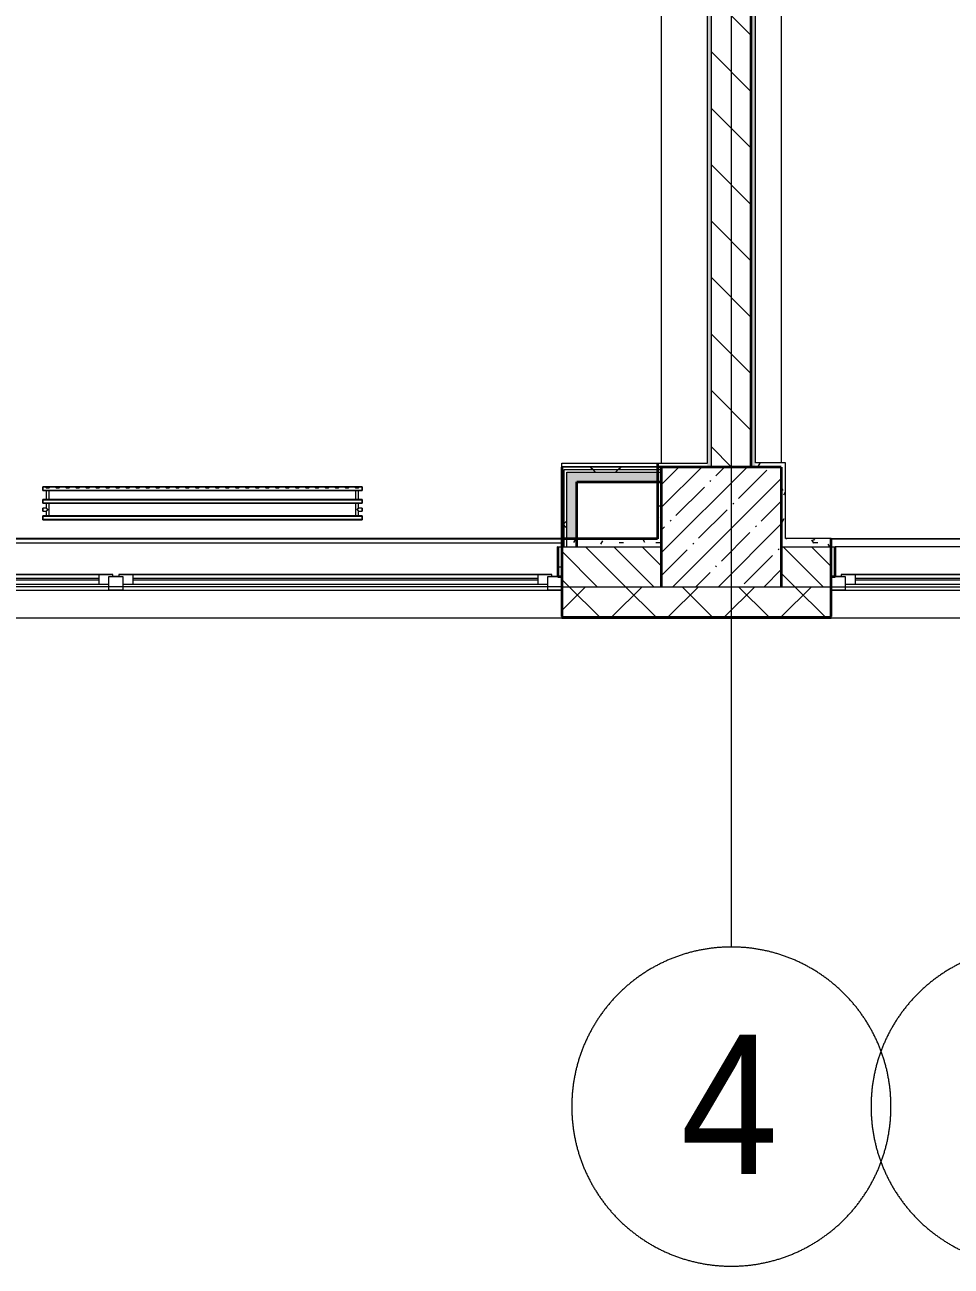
# Model space of a CAD drawing. Header units: millimetres. Extents: x 3914 to 443608, y -156176 to 78197.
# Drawn here: x 183933 to 188576, y -149484 to -143261 of the extents above; entities that cross this region are included whole.
import ezdxf

# ---------------------------------------------------------------- set-up
doc = ezdxf.new("R2010")
doc.units = ezdxf.units.MM
doc.linetypes.add('50_200_ШТРИХ_1Т_ш5_п1_п1_', pattern=[700, 500, -100, 0, -100])
for name, color, linetype, lineweight in [('A-FLOR', 7, 'Continuous', 9), ('A-GLAZ', 7, 'Continuous', 9), ('A-GLAZ-1', 7, 'Continuous', 5), ('A-WALL', 7, 'Continuous', 5), ('A-WALL-1', 7, 'Continuous', 35), ('I-WALL', 7, 'Continuous', 5), ('S-COLS-1', 7, 'Continuous', 5), ('Оси', 7, 'Continuous', 9), ('Оси-1', 7, '50_200_ШТРИХ_1Т_ш5_п1_п1_', 9)]:
    doc.layers.add(name, color=color, linetype=linetype, lineweight=lineweight)
doc.layers.add('A-WALL-FNSH-1', color=9, linetype='Continuous', lineweight=5, true_color=0x808080)
doc.layers.add('M-EQPM-1', color=7, linetype='Continuous', lineweight=9, true_color=0xb2b2b2)
doc.styles.add('Arial', font='arial.ttf', dxfattribs={"width": 0.9, "height": 700})
pattern_1 = [(135, (174964.42, -145977.62), (-70.7107, -70.7107), [])]
pattern_2 = [(0, (174964.42, -145977.62), (243.84, 60.96), [20.117, -162.763, 20.117, -162.763, -975.36]), (0, (174964.42, -145977.62), (243.84, 60.96), [-365.76, 20.117, -345.643, 20.117, -162.763, -426.72]), (0, (174964.42, -145977.62), (243.84, 60.96), [-914.4, 20.117, -101.803, 20.117, -284.683]), (120, (175055.86, -145947.14), (-174.7129, 180.69163), [20.117, -162.763, 20.117, -162.763, -975.36]), (120, (175055.86, -145947.14), (-174.7129, 180.69163), [-365.76, 20.117, -345.643, 20.117, -162.763, -426.72]), (120, (175055.86, -145947.14), (-174.7129, 180.69163), [-914.4, 20.117, -101.803, 20.117, -284.683]), (240, (175086.34, -145825.22), (-69.1271, -241.65163), [20.117, -162.763, 20.117, -162.763, -975.36]), (240, (175086.34, -145825.22), (-69.1271, -241.65163), [-365.76, 20.117, -345.643, 20.117, -162.763, -426.72]), (240, (175086.34, -145825.22), (-69.1271, -241.65163), [-914.4, 20.117, -101.803, 20.117, -284.683])]
pattern_3 = [(45, (174964.42, -145977.62), (-212.132, 212.132), []), (135, (174964.42, -145977.62), (-212.132, -212.132), [])]

# ---------------------------------------------------------------- blocks, each defined once
blk = doc.blocks.new('radiator_prado_classic_z_tip_30_po exemplyaru - Classic Z Тип 30-500-V444-Объем проектирования 2 этажа')
at = {"layer": 'M-EQPM-1'}
for p, q in [((0, -64), (0, -82)), ((0, -64), (1600, -64)), ((1600, -64), (0, -64)), ((0, -82), (0, -64)), ((0, -82), (1600, -82)), ((18.5, -82), (0, -82)), ((17.5, -106.5), (0, -106.5)), ((17.5, -106.5), (0, -106.5)), ((0, -121.5), (0, -106.5)), ((0, -106.5), (0, -107.5)), ((0, -107.5), (0, -108.7)), ((0, -107.5), (0, -108.7)), ((0, -110.3), (0, -107.5)), ((0, -107.5), (0, -107.5)), ((0, -108.7), (0, -115.9)), ((0, -108.7), (0, -110.3)), ((0, -110.3), (0, -114)), ((0, -114), (0, -110.3)), ((0, -114), (0, -117.8)), ((0, -120.5), (0, -114)), ((0, -115.9), (0, -117.8)), ((0, -117.8), (0, -120.5)), ((0, -117.8), (0, -119.3)), ((0, -119.3), (0, -120.5)), ((0, -120.5), (0, -121.5)), ((0, -120.5), (0, -120.5)), ((0, -121.5), (17.5, -121.5)), ((0, -121.5), (17.5, -121.5)), ((17.5, -82), (17.5, -106.5)), ((17.5, -82), (17.5, -106.5)), ((17.5, -82), (18.5, -82)), ((17.8, -82), (17.5, -82)), ((17.5, -82), (18.5, -82)), ((30.3, -82), (17.5, -82)), ((17.5, -121.5), (17.5, -146)), ((17.5, -121.5), (17.5, -146)), ((18.5, -82), (17.8, -82)), ((18.5, -82), (32.2, -82)), ((19.7, -82), (18.5, -82)), ((18.5, -82), (32.2, -82)), ((21.2, -82), (19.7, -82)), ((23.1, -82), (21.2, -82)), ((25, -82), (23.1, -82)), ((26.9, -82), (25, -82)), ((28.8, -82), (26.9, -82)), ((30.3, -82), (28.8, -82)), ((31.5, -82), (30.3, -82)), ((32.5, -82), (30.3, -82)), ((32.2, -82), (31.5, -82)), ((32.2, -82), (32.5, -82)), ((32.5, -82), (32.2, -82)), ((32.2, -82), (32.5, -82)), ((1567.8, -82), (32.2, -82)), ((32.5, -146), (32.5, -82)), ((32.5, -146), (32.5, -82)), ((1567.5, -82), (1567.5, -146)), ((1567.5, -82), (1567.5, -146)), ((1567.5, -82), (1567.8, -82)), ((1580.3, -82), (1567.5, -82)), ((1567.5, -82), (1567.8, -82)), ((1567.8, -82), (1567.5, -82)), ((1567.8, -82), (1569.7, -82)), ((1567.8, -82), (1581.5, -82)), ((1581.5, -82), (1567.8, -82)), ((1569.7, -82), (1581.5, -82)), ((1582.5, -82), (1580.3, -82)), ((1581.5, -82), (1582.5, -82)), ((1581.5, -82), (1582.5, -82)), ((1582.2, -82), (1581.5, -82)), ((1600, -82), (1581.5, -82)), ((1582.5, -82), (1582.2, -82)), ((1582.5, -106.5), (1582.5, -82)), ((1582.5, -106.5), (1582.5, -82)), ((1600, -106.5), (1582.5, -106.5)), ((1600, -106.5), (1582.5, -106.5)), ((1582.5, -146), (1582.5, -121.5)), ((1582.5, -121.5), (1600, -121.5)), ((1582.5, -146), (1582.5, -121.5)), ((1582.5, -121.5), (1600, -121.5)), ((1600, -82), (1600, -64)), ((1600, -64), (1600, -82)), ((1600, -107.5), (1600, -106.5)), ((1600, -106.5), (1600, -121.5)), ((1600, -107.5), (1600, -106.5)), ((1600, -106.5), (1600, -107.5)), ((1600, -120.5), (1600, -107.5)), ((1600, -112.1), (1600, -107.5)), ((1600, -107.5), (1600, -114)), ((1600, -114), (1600, -112.1)), ((1600, -115.9), (1600, -114)), ((1600, -114), (1600, -120.5)), ((1600, -120.5), (1600, -115.9)), ((1600, -121.5), (1600, -120.5)), ((1600, -121.5), (1600, -120.5)), ((1600, -120.5), (1600, -121.5)), ((0, -146), (0, -164)), ((1600, -146), (0, -146)), ((0, -146), (18.5, -146)), ((0, -164), (0, -146)), ((0, -164), (1600, -164)), ((17.8, -164), (0, -164)), ((18.5, -146), (17.5, -146)), ((17.5, -146), (17.8, -146)), ((18.5, -146), (17.5, -146)), ((17.5, -146), (17.8, -146)), ((17.5, -164), (17.5, -210)), ((17.5, -164), (17.5, -210)), ((17.5, -164), (17.8, -164)), ((17.8, -164), (17.5, -164)), ((17.5, -164), (17.8, -164)), ((19.7, -164), (17.5, -164)), ((17.8, -146), (18.5, -146)), ((17.8, -146), (31.5, -146)), ((17.8, -164), (32.2, -164)), ((18.5, -164), (17.8, -164)), ((17.8, -164), (32.2, -164)), ((32.2, -146), (18.5, -146)), ((18.5, -146), (32.2, -146)), ((19.7, -146), (18.5, -146)), ((19.7, -164), (18.5, -164)), ((21.2, -146), (19.7, -146)), ((21.2, -164), (19.7, -164)), ((32.5, -164), (19.7, -164)), ((23.1, -164), (21.2, -164)), ((26.9, -146), (21.2, -146)), ((25, -164), (23.1, -164)), ((26.9, -164), (25, -164)), ((32.2, -146), (26.9, -146)), ((30.3, -164), (26.9, -164)), ((32.2, -164), (30.3, -164)), ((31.5, -146), (32.5, -146)), ((32.5, -146), (32.2, -146)), ((32.2, -146), (32.5, -146)), ((32.5, -146), (32.2, -146)), ((32.2, -146), (1567.8, -146)), ((32.2, -164), (32.5, -164)), ((32.5, -164), (32.2, -164)), ((32.2, -164), (32.5, -164)), ((1567.8, -164), (32.2, -164)), ((32.5, -210), (32.5, -164)), ((32.5, -210), (32.5, -164)), ((1567.8, -146), (1567.5, -146)), ((1567.5, -146), (1568.5, -146)), ((1567.8, -146), (1567.5, -146)), ((1567.5, -146), (1567.8, -146)), ((1567.5, -164), (1567.5, -210)), ((1567.5, -164), (1567.5, -210)), ((1567.5, -164), (1567.8, -164)), ((1575, -164), (1567.5, -164)), ((1567.5, -164), (1567.8, -164)), ((1567.8, -164), (1567.5, -164)), ((1578.7, -146), (1567.8, -146)), ((1581.5, -146), (1567.8, -146)), ((1567.8, -146), (1581.5, -146)), ((1567.8, -164), (1582.2, -164)), ((1567.8, -164), (1582.2, -164)), ((1582.2, -164), (1567.8, -164)), ((1568.5, -146), (1582.5, -146)), ((1578.7, -164), (1575, -164)), ((1581.5, -146), (1578.7, -146)), ((1582.5, -164), (1578.7, -164)), ((1582.5, -146), (1581.5, -146)), ((1582.5, -146), (1581.5, -146)), ((1581.5, -146), (1582.5, -146)), ((1581.5, -146), (1600, -146)), ((1582.2, -164), (1582.5, -164)), ((1582.2, -164), (1582.5, -164)), ((1582.5, -164), (1582.2, -164)), ((1600, -164), (1582.2, -164)), ((1582.5, -210), (1582.5, -164)), ((1582.5, -210), (1582.5, -164)), ((1600, -164), (1600, -146)), ((1600, -146), (1600, -164)), ((1600, -210), (0, -210)), ((0, -210), (0, -228)), ((0, -228), (0, -210)), ((0, -210), (17.8, -210)), ((0, -228), (1600, -228)), ((12.5, -228), (0, -228)), ((17.5, -223), (12.5, -228)), ((17.5, -223), (12.5, -228)), ((37.5, -228), (12.5, -228)), ((37.5, -228), (12.5, -228)), ((12.5, -228), (37.5, -228)), ((17.8, -210), (17.5, -210)), ((17.5, -210), (17.8, -210)), ((18.5, -210), (17.5, -210)), ((17.5, -210), (17.8, -210)), ((17.5, -223), (32.5, -223)), ((32.5, -223), (17.5, -223)), ((30.3, -210), (17.8, -210)), ((17.8, -210), (32.2, -210)), ((17.8, -210), (19.7, -210)), ((32.5, -210), (18.5, -210)), ((19.7, -210), (32.2, -210)), ((32.2, -210), (30.3, -210)), ((32.5, -210), (32.2, -210)), ((32.2, -210), (32.5, -210)), ((32.2, -210), (32.5, -210)), ((32.2, -210), (1567.8, -210)), ((37.5, -228), (32.5, -223)), ((32.5, -223), (37.5, -228)), ((62.5, -228), (37.5, -228)), ((67.5, -223), (62.5, -228)), ((67.5, -223), (62.5, -228)), ((87.5, -228), (62.5, -228)), ((87.5, -228), (62.5, -228)), ((62.5, -228), (87.5, -228)), ((67.5, -223), (82.5, -223)), ((82.5, -223), (67.5, -223)), ((87.5, -228), (82.5, -223)), ((82.5, -223), (87.5, -228)), ((112.5, -228), (87.5, -228)), ((117.5, -223), (112.5, -228)), ((117.5, -223), (112.5, -228)), ((137.5, -228), (112.5, -228)), ((137.5, -228), (112.5, -228)), ((112.5, -228), (137.5, -228)), ((117.5, -223), (132.5, -223)), ((132.5, -223), (117.5, -223)), ((137.5, -228), (132.5, -223)), ((132.5, -223), (137.5, -228)), ((162.5, -228), (137.5, -228)), ((167.5, -223), (162.5, -228)), ((167.5, -223), (162.5, -228)), ((187.5, -228), (162.5, -228)), ((187.5, -228), (162.5, -228)), ((162.5, -228), (187.5, -228)), ((167.5, -223), (182.5, -223)), ((182.5, -223), (167.5, -223)), ((187.5, -228), (182.5, -223)), ((182.5, -223), (187.5, -228)), ((212.5, -228), (187.5, -228)), ((217.5, -223), (212.5, -228)), ((217.5, -223), (212.5, -228)), ((237.5, -228), (212.5, -228)), ((237.5, -228), (212.5, -228)), ((212.5, -228), (237.5, -228)), ((217.5, -223), (232.5, -223)), ((232.5, -223), (217.5, -223)), ((237.5, -228), (232.5, -223)), ((232.5, -223), (237.5, -228)), ((262.5, -228), (237.5, -228)), ((267.5, -223), (262.5, -228)), ((267.5, -223), (262.5, -228)), ((287.5, -228), (262.5, -228)), ((287.5, -228), (262.5, -228)), ((262.5, -228), (287.5, -228)), ((267.5, -223), (282.5, -223)), ((282.5, -223), (267.5, -223)), ((287.5, -228), (282.5, -223)), ((282.5, -223), (287.5, -228)), ((312.5, -228), (287.5, -228)), ((317.5, -223), (312.5, -228)), ((317.5, -223), (312.5, -228)), ((337.5, -228), (312.5, -228)), ((337.5, -228), (312.5, -228)), ((312.5, -228), (337.5, -228)), ((317.5, -223), (332.5, -223)), ((332.5, -223), (317.5, -223)), ((337.5, -228), (332.5, -223)), ((332.5, -223), (337.5, -228)), ((362.5, -228), (337.5, -228)), ((367.5, -223), (362.5, -228)), ((367.5, -223), (362.5, -228)), ((387.5, -228), (362.5, -228)), ((387.5, -228), (362.5, -228)), ((362.5, -228), (387.5, -228)), ((367.5, -223), (382.5, -223)), ((382.5, -223), (367.5, -223)), ((387.5, -228), (382.5, -223)), ((382.5, -223), (387.5, -228)), ((412.5, -228), (387.5, -228)), ((417.5, -223), (412.5, -228)), ((417.5, -223), (412.5, -228)), ((437.5, -228), (412.5, -228)), ((437.5, -228), (412.5, -228)), ((412.5, -228), (437.5, -228)), ((417.5, -223), (432.5, -223)), ((432.5, -223), (417.5, -223)), ((437.5, -228), (432.5, -223)), ((432.5, -223), (437.5, -228)), ((462.5, -228), (437.5, -228)), ((467.5, -223), (462.5, -228)), ((467.5, -223), (462.5, -228)), ((487.5, -228), (462.5, -228)), ((487.5, -228), (462.5, -228)), ((462.5, -228), (487.5, -228)), ((467.5, -223), (482.5, -223)), ((482.5, -223), (467.5, -223)), ((487.5, -228), (482.5, -223)), ((482.5, -223), (487.5, -228)), ((512.5, -228), (487.5, -228)), ((517.5, -223), (512.5, -228)), ((517.5, -223), (512.5, -228)), ((537.5, -228), (512.5, -228)), ((537.5, -228), (512.5, -228)), ((512.5, -228), (537.5, -228)), ((517.5, -223), (532.5, -223)), ((532.5, -223), (517.5, -223)), ((537.5, -228), (532.5, -223)), ((532.5, -223), (537.5, -228)), ((562.5, -228), (537.5, -228)), ((567.5, -223), (562.5, -228)), ((567.5, -223), (562.5, -228)), ((587.5, -228), (562.5, -228)), ((587.5, -228), (562.5, -228)), ((562.5, -228), (587.5, -228)), ((567.5, -223), (582.5, -223)), ((582.5, -223), (567.5, -223)), ((587.5, -228), (582.5, -223)), ((582.5, -223), (587.5, -228)), ((612.5, -228), (587.5, -228)), ((617.5, -223), (612.5, -228)), ((617.5, -223), (612.5, -228)), ((637.5, -228), (612.5, -228)), ((637.5, -228), (612.5, -228)), ((612.5, -228), (637.5, -228)), ((617.5, -223), (632.5, -223)), ((632.5, -223), (617.5, -223)), ((637.5, -228), (632.5, -223)), ((632.5, -223), (637.5, -228)), ((662.5, -228), (637.5, -228)), ((667.5, -223), (662.5, -228)), ((667.5, -223), (662.5, -228)), ((687.5, -228), (662.5, -228)), ((687.5, -228), (662.5, -228)), ((662.5, -228), (687.5, -228)), ((667.5, -223), (682.5, -223)), ((682.5, -223), (667.5, -223)), ((687.5, -228), (682.5, -223)), ((682.5, -223), (687.5, -228)), ((712.5, -228), (687.5, -228)), ((717.5, -223), (712.5, -228)), ((717.5, -223), (712.5, -228)), ((737.5, -228), (712.5, -228)), ((737.5, -228), (712.5, -228)), ((712.5, -228), (737.5, -228)), ((717.5, -223), (732.5, -223)), ((732.5, -223), (717.5, -223)), ((737.5, -228), (732.5, -223)), ((732.5, -223), (737.5, -228)), ((762.5, -228), (737.5, -228)), ((767.5, -223), (762.5, -228)), ((767.5, -223), (762.5, -228)), ((787.5, -228), (762.5, -228)), ((787.5, -228), (762.5, -228)), ((762.5, -228), (787.5, -228)), ((767.5, -223), (782.5, -223)), ((782.5, -223), (767.5, -223)), ((787.5, -228), (782.5, -223)), ((782.5, -223), (787.5, -228)), ((812.5, -228), (787.5, -228)), ((817.5, -223), (812.5, -228)), ((817.5, -223), (812.5, -228)), ((837.5, -228), (812.5, -228)), ((837.5, -228), (812.5, -228)), ((812.5, -228), (837.5, -228)), ((817.5, -223), (832.5, -223)), ((832.5, -223), (817.5, -223)), ((837.5, -228), (832.5, -223)), ((832.5, -223), (837.5, -228)), ((862.5, -228), (837.5, -228)), ((867.5, -223), (862.5, -228)), ((867.5, -223), (862.5, -228)), ((887.5, -228), (862.5, -228)), ((887.5, -228), (862.5, -228)), ((862.5, -228), (887.5, -228)), ((867.5, -223), (882.5, -223)), ((882.5, -223), (867.5, -223)), ((887.5, -228), (882.5, -223)), ((882.5, -223), (887.5, -228)), ((912.5, -228), (887.5, -228)), ((917.5, -223), (912.5, -228)), ((917.5, -223), (912.5, -228)), ((937.5, -228), (912.5, -228)), ((937.5, -228), (912.5, -228)), ((912.5, -228), (937.5, -228)), ((917.5, -223), (932.5, -223)), ((932.5, -223), (917.5, -223)), ((937.5, -228), (932.5, -223)), ((932.5, -223), (937.5, -228)), ((962.5, -228), (937.5, -228)), ((967.5, -223), (962.5, -228)), ((967.5, -223), (962.5, -228)), ((987.5, -228), (962.5, -228)), ((987.5, -228), (962.5, -228)), ((962.5, -228), (987.5, -228)), ((967.5, -223), (982.5, -223)), ((982.5, -223), (967.5, -223)), ((987.5, -228), (982.5, -223)), ((982.5, -223), (987.5, -228)), ((1012.5, -228), (987.5, -228)), ((1017.5, -223), (1012.5, -228)), ((1017.5, -223), (1012.5, -228)), ((1037.5, -228), (1012.5, -228)), ((1037.5, -228), (1012.5, -228)), ((1012.5, -228), (1037.5, -228)), ((1017.5, -223), (1032.5, -223)), ((1032.5, -223), (1017.5, -223)), ((1037.5, -228), (1032.5, -223)), ((1032.5, -223), (1037.5, -228)), ((1062.5, -228), (1037.5, -228)), ((1067.5, -223), (1062.5, -228)), ((1067.5, -223), (1062.5, -228)), ((1087.5, -228), (1062.5, -228)), ((1087.5, -228), (1062.5, -228)), ((1062.5, -228), (1087.5, -228)), ((1067.5, -223), (1082.5, -223)), ((1082.5, -223), (1067.5, -223)), ((1087.5, -228), (1082.5, -223)), ((1082.5, -223), (1087.5, -228)), ((1112.5, -228), (1087.5, -228)), ((1117.5, -223), (1112.5, -228)), ((1117.5, -223), (1112.5, -228)), ((1137.5, -228), (1112.5, -228)), ((1137.5, -228), (1112.5, -228)), ((1112.5, -228), (1137.5, -228)), ((1117.5, -223), (1132.5, -223)), ((1132.5, -223), (1117.5, -223)), ((1137.5, -228), (1132.5, -223)), ((1132.5, -223), (1137.5, -228)), ((1162.5, -228), (1137.5, -228)), ((1167.5, -223), (1162.5, -228)), ((1167.5, -223), (1162.5, -228)), ((1187.5, -228), (1162.5, -228)), ((1187.5, -228), (1162.5, -228)), ((1162.5, -228), (1187.5, -228)), ((1167.5, -223), (1182.5, -223)), ((1182.5, -223), (1167.5, -223)), ((1187.5, -228), (1182.5, -223)), ((1182.5, -223), (1187.5, -228)), ((1212.5, -228), (1187.5, -228)), ((1217.5, -223), (1212.5, -228)), ((1217.5, -223), (1212.5, -228)), ((1237.5, -228), (1212.5, -228)), ((1237.5, -228), (1212.5, -228)), ((1212.5, -228), (1237.5, -228)), ((1217.5, -223), (1232.5, -223)), ((1232.5, -223), (1217.5, -223)), ((1237.5, -228), (1232.5, -223)), ((1232.5, -223), (1237.5, -228)), ((1262.5, -228), (1237.5, -228)), ((1267.5, -223), (1262.5, -228)), ((1267.5, -223), (1262.5, -228)), ((1287.5, -228), (1262.5, -228)), ((1287.5, -228), (1262.5, -228)), ((1262.5, -228), (1287.5, -228)), ((1267.5, -223), (1282.5, -223)), ((1282.5, -223), (1267.5, -223)), ((1287.5, -228), (1282.5, -223)), ((1282.5, -223), (1287.5, -228)), ((1312.5, -228), (1287.5, -228)), ((1317.5, -223), (1312.5, -228)), ((1317.5, -223), (1312.5, -228)), ((1337.5, -228), (1312.5, -228)), ((1337.5, -228), (1312.5, -228)), ((1312.5, -228), (1337.5, -228)), ((1317.5, -223), (1332.5, -223)), ((1332.5, -223), (1317.5, -223)), ((1337.5, -228), (1332.5, -223)), ((1332.5, -223), (1337.5, -228)), ((1362.5, -228), (1337.5, -228)), ((1367.5, -223), (1362.5, -228)), ((1367.5, -223), (1362.5, -228)), ((1387.5, -228), (1362.5, -228)), ((1387.5, -228), (1362.5, -228)), ((1362.5, -228), (1387.5, -228)), ((1367.5, -223), (1382.5, -223)), ((1382.5, -223), (1367.5, -223)), ((1387.5, -228), (1382.5, -223)), ((1382.5, -223), (1387.5, -228)), ((1412.5, -228), (1387.5, -228)), ((1417.5, -223), (1412.5, -228)), ((1417.5, -223), (1412.5, -228)), ((1437.5, -228), (1412.5, -228)), ((1437.5, -228), (1412.5, -228)), ((1412.5, -228), (1437.5, -228)), ((1417.5, -223), (1432.5, -223)), ((1432.5, -223), (1417.5, -223)), ((1437.5, -228), (1432.5, -223)), ((1432.5, -223), (1437.5, -228)), ((1462.5, -228), (1437.5, -228)), ((1467.5, -223), (1462.5, -228)), ((1467.5, -223), (1462.5, -228)), ((1487.5, -228), (1462.5, -228)), ((1487.5, -228), (1462.5, -228)), ((1462.5, -228), (1487.5, -228)), ((1467.5, -223), (1482.5, -223)), ((1482.5, -223), (1467.5, -223)), ((1487.5, -228), (1482.5, -223)), ((1482.5, -223), (1487.5, -228)), ((1512.5, -228), (1487.5, -228)), ((1517.5, -223), (1512.5, -228)), ((1517.5, -223), (1512.5, -228)), ((1537.5, -228), (1512.5, -228)), ((1537.5, -228), (1512.5, -228)), ((1512.5, -228), (1537.5, -228)), ((1517.5, -223), (1532.5, -223)), ((1532.5, -223), (1517.5, -223)), ((1537.5, -228), (1532.5, -223)), ((1532.5, -223), (1537.5, -228)), ((1562.5, -228), (1537.5, -228)), ((1567.5, -223), (1562.5, -228)), ((1567.5, -223), (1562.5, -228)), ((1587.5, -228), (1562.5, -228)), ((1587.5, -228), (1562.5, -228)), ((1562.5, -228), (1587.5, -228)), ((1581.5, -210), (1567.5, -210)), ((1567.5, -210), (1567.8, -210)), ((1567.8, -210), (1567.5, -210)), ((1567.5, -210), (1567.8, -210)), ((1567.5, -223), (1582.5, -223)), ((1582.5, -223), (1567.5, -223)), ((1567.8, -210), (1571.2, -210)), ((1576.9, -210), (1567.8, -210)), ((1567.8, -210), (1582.2, -210)), ((1571.2, -210), (1582.2, -210)), ((1580.3, -210), (1576.9, -210)), ((1582.2, -210), (1580.3, -210)), ((1582.5, -210), (1581.5, -210)), ((1582.2, -210), (1582.5, -210)), ((1582.5, -210), (1582.2, -210)), ((1582.2, -210), (1582.5, -210)), ((1582.2, -210), (1600, -210)), ((1587.5, -228), (1582.5, -223)), ((1582.5, -223), (1587.5, -228)), ((1600, -228), (1587.5, -228)), ((1600, -228), (1600, -210)), ((1600, -210), (1600, -228))]:
    blk.add_line(p, q, dxfattribs=at)
for points, knots in [([(18.5, -107.5), (18.4, -107.4), (18.3, -107.3), (18.1, -107.1), (17.9, -106.9), (17.8, -106.8), (17.7, -106.7), (17.5, -106.5), (17.5, -106.5), (17.5, -106.5)], [0.7142857, 0.7142857, 0.7142857, 0.7142857, 0.75, 0.7857143, 0.8214286, 0.8571429, 0.8928571, 0.9285714, 1, 1, 1, 1]), ([(17.5, -106.5), (17.5, -106.5), (17.5, -106.5), (17.7, -106.7), (17.8, -106.8), (17.9, -106.9), (18.1, -107.1), (18.3, -107.3), (18.4, -107.4), (18.5, -107.5)], [0, 0, 0, 0, 0.0714286, 0.1071429, 0.1428571, 0.1785714, 0.2142857, 0.25, 0.2857143, 0.2857143, 0.2857143, 0.2857143]), ([(17.5, -106.5), (17.5, -106.5), (17.5, -106.5), (17.7, -106.7), (17.8, -106.8), (17.9, -106.9), (18.1, -107.1), (18.3, -107.3), (18.4, -107.4), (18.5, -107.5)], [0, 0, 0, 0, 0.0714286, 0.1071429, 0.1428571, 0.1785714, 0.2142857, 0.25, 0.2857143, 0.2857143, 0.2857143, 0.2857143]), ([(25, -114), (24.5, -113.5), (23.6, -112.6), (22.4, -111.4), (21.6, -110.6), (21.1, -110.1), (20.8, -109.8), (20.5, -109.5), (20.2, -109.2), (19.8, -108.9), (19.6, -108.6), (19.3, -108.3), (19, -108), (18.7, -107.7), (18.5, -107.5), (18.3, -107.3), (18.1, -107.1), (17.9, -106.9), (17.8, -106.8), (17.7, -106.7), (17.5, -106.5), (17.5, -106.5), (17.5, -106.5)], [0, 0, 0, 0, 0.142857, 0.285714, 0.357143, 0.392857, 0.428571, 0.464286, 0.5, 0.535714, 0.571429, 0.607143, 0.642857, 0.678571, 0.714286, 0.75, 0.785714, 0.821429, 0.857143, 0.892857, 0.928571, 1, 1, 1, 1]), ([(17.5, -121.5), (17.5, -121.5), (17.5, -121.5), (17.7, -121.3), (17.8, -121.2), (17.9, -121.1), (18.1, -120.9), (18.3, -120.7), (18.5, -120.5), (18.7, -120.3), (19, -120), (19.3, -119.7), (19.6, -119.4), (19.8, -119.1), (20.3, -118.7), (20.7, -118.3), (21.1, -117.9), (21.6, -117.4), (22.4, -116.6), (23.6, -115.4), (24.5, -114.5), (25, -114)], [0, 0, 0, 0, 0.071429, 0.107143, 0.142857, 0.178571, 0.214286, 0.25, 0.285714, 0.321429, 0.357143, 0.392857, 0.428571, 0.464286, 0.5, 0.571429, 0.607143, 0.642857, 0.714286, 0.857143, 1, 1, 1, 1]), ([(17.5, -121.5), (17.5, -121.5), (17.5, -121.5), (17.7, -121.3), (17.8, -121.2), (17.9, -121.1), (18.1, -120.9), (18.3, -120.7), (18.4, -120.6), (18.5, -120.5)], [0, 0, 0, 0, 0.0714286, 0.1071429, 0.1428571, 0.1785714, 0.2142857, 0.25, 0.2857143, 0.2857143, 0.2857143, 0.2857143]), ([(18.5, -120.5), (18.4, -120.6), (18.3, -120.7), (18.1, -120.9), (17.9, -121.1), (17.8, -121.2), (17.7, -121.3), (17.5, -121.5), (17.5, -121.5), (17.5, -121.5)], [0.7142857, 0.7142857, 0.7142857, 0.7142857, 0.75, 0.7857143, 0.8214286, 0.8571429, 0.8928571, 0.9285714, 1, 1, 1, 1]), ([(18.5, -120.5), (18.4, -120.6), (18.3, -120.7), (18.1, -120.9), (17.9, -121.1), (17.8, -121.2), (17.7, -121.3), (17.5, -121.5), (17.5, -121.5), (17.5, -121.5)], [0.7142857, 0.7142857, 0.7142857, 0.7142857, 0.75, 0.7857143, 0.8214286, 0.8571429, 0.8928571, 0.9285714, 1, 1, 1, 1]), ([(22.1, -111.1), (21.9, -110.9), (21.6, -110.6), (21.1, -110.1), (20.8, -109.8), (20.5, -109.5), (20.2, -109.2), (19.9, -108.8), (19.7, -108.7), (19.6, -108.6)], [0.2857143, 0.2857143, 0.2857143, 0.2857143, 0.3571429, 0.3928571, 0.4285714, 0.4642857, 0.5, 0.5357143, 0.5714286, 0.5714286, 0.5714286, 0.5714286]), ([(19.6, -108.6), (19.7, -108.7), (19.9, -108.8), (20.3, -109.3), (20.6, -109.6), (20.8, -109.8)], [0.4285714, 0.4285714, 0.4285714, 0.4285714, 0.4642857, 0.5, 0.5714286, 0.5714286, 0.5714286, 0.5714286]), ([(19.6, -108.6), (19.7, -108.7), (19.8, -108.9), (20.3, -109.3), (20.7, -109.7), (21.1, -110.1), (21.6, -110.6), (21.9, -110.9), (22.1, -111.1)], [0.4285714, 0.4285714, 0.4285714, 0.4285714, 0.4642857, 0.5, 0.5714286, 0.6071429, 0.6428571, 0.7142857, 0.7142857, 0.7142857, 0.7142857]), ([(19.6, -119.4), (19.7, -119.3), (19.9, -119.2), (20.3, -118.7), (20.7, -118.3), (21.1, -117.9), (21.6, -117.4), (21.9, -117.1), (22.1, -116.9)], [0.4285714, 0.4285714, 0.4285714, 0.4285714, 0.4642857, 0.5, 0.5714286, 0.6071429, 0.6428571, 0.7142857, 0.7142857, 0.7142857, 0.7142857]), ([(22.1, -116.9), (21.9, -117.1), (21.6, -117.4), (21.1, -117.9), (20.8, -118.2), (20.5, -118.5), (20.2, -118.8), (19.9, -119.2), (19.7, -119.3), (19.6, -119.4)], [0.2857143, 0.2857143, 0.2857143, 0.2857143, 0.3571429, 0.3928571, 0.4285714, 0.4642857, 0.5, 0.5357143, 0.5714286, 0.5714286, 0.5714286, 0.5714286]), ([(22.1, -116.9), (21.9, -117.1), (21.6, -117.4), (21.1, -117.9), (20.8, -118.2), (20.5, -118.5), (20.2, -118.8), (19.8, -119.1), (19.7, -119.3), (19.6, -119.4)], [0.2857143, 0.2857143, 0.2857143, 0.2857143, 0.3571429, 0.3928571, 0.4285714, 0.4642857, 0.5, 0.5357143, 0.5714286, 0.5714286, 0.5714286, 0.5714286]), ([(20.8, -109.8), (20.9, -109.9), (21.1, -110.1), (21.6, -110.6), (21.9, -110.9), (22.1, -111.1)], [0.5714286, 0.5714286, 0.5714286, 0.5714286, 0.6071429, 0.6428571, 0.7142857, 0.7142857, 0.7142857, 0.7142857]), ([(1575, -114), (1575.5, -113.5), (1576.4, -112.6), (1577.6, -111.4), (1578.4, -110.6), (1578.9, -110.1), (1579.2, -109.8), (1579.5, -109.5), (1579.8, -109.2), (1580.1, -108.8), (1580.4, -108.6), (1580.7, -108.3), (1581, -108), (1581.3, -107.7), (1581.5, -107.5), (1581.7, -107.3), (1581.9, -107.1), (1582.1, -106.9), (1582.2, -106.8), (1582.3, -106.7), (1582.5, -106.5), (1582.5, -106.5), (1582.5, -106.5)], [0, 0, 0, 0, 0.142857, 0.285714, 0.357143, 0.392857, 0.428571, 0.464286, 0.5, 0.535714, 0.571429, 0.607143, 0.642857, 0.678571, 0.714286, 0.75, 0.785714, 0.821429, 0.857143, 0.892857, 0.928571, 1, 1, 1, 1]), ([(1582.5, -121.5), (1582.5, -121.5), (1582.5, -121.5), (1582.3, -121.3), (1582.2, -121.2), (1582.1, -121.1), (1581.9, -120.9), (1581.7, -120.7), (1581.5, -120.5), (1581.3, -120.3), (1581, -120), (1580.7, -119.7), (1580.4, -119.4), (1580.1, -119.2), (1579.7, -118.7), (1579.3, -118.3), (1578.9, -117.9), (1578.4, -117.4), (1577.6, -116.6), (1576.4, -115.4), (1575.5, -114.5), (1575, -114)], [0, 0, 0, 0, 0.071429, 0.107143, 0.142857, 0.178571, 0.214286, 0.25, 0.285714, 0.321429, 0.357143, 0.392857, 0.428571, 0.464286, 0.5, 0.571429, 0.607143, 0.642857, 0.714286, 0.857143, 1, 1, 1, 1]), ([(1580.4, -108.6), (1580.3, -108.7), (1580.1, -108.8), (1579.7, -109.3), (1579.3, -109.7), (1578.9, -110.1), (1578.4, -110.6), (1578.1, -110.9), (1577.9, -111.1)], [0.4285714, 0.4285714, 0.4285714, 0.4285714, 0.4642857, 0.5, 0.5714286, 0.6071429, 0.6428571, 0.7142857, 0.7142857, 0.7142857, 0.7142857]), ([(1580.4, -108.6), (1580.3, -108.7), (1580.1, -108.8), (1579.7, -109.3), (1579.3, -109.7), (1578.9, -110.1), (1578.4, -110.6), (1578.1, -110.9), (1577.9, -111.1)], [0.4285714, 0.4285714, 0.4285714, 0.4285714, 0.4642857, 0.5, 0.5714286, 0.6071429, 0.6428571, 0.7142857, 0.7142857, 0.7142857, 0.7142857]), ([(1577.9, -111.1), (1578.1, -110.9), (1578.4, -110.6), (1578.9, -110.1), (1579.2, -109.8), (1579.5, -109.5), (1579.8, -109.2), (1580.1, -108.8), (1580.3, -108.7), (1580.4, -108.6)], [0.2857143, 0.2857143, 0.2857143, 0.2857143, 0.3571429, 0.3928571, 0.4285714, 0.4642857, 0.5, 0.5357143, 0.5714286, 0.5714286, 0.5714286, 0.5714286]), ([(1577.9, -116.9), (1578.1, -117.1), (1578.4, -117.4), (1578.9, -117.9), (1579.2, -118.2), (1579.5, -118.5), (1579.8, -118.8), (1580.1, -119.2), (1580.3, -119.3), (1580.4, -119.4)], [0.2857143, 0.2857143, 0.2857143, 0.2857143, 0.3571429, 0.3928571, 0.4285714, 0.4642857, 0.5, 0.5357143, 0.5714286, 0.5714286, 0.5714286, 0.5714286]), ([(1577.9, -116.9), (1578.1, -117.1), (1578.4, -117.4), (1578.9, -117.9), (1579.2, -118.2), (1579.5, -118.5), (1579.8, -118.8), (1580.1, -119.2), (1580.3, -119.3), (1580.4, -119.4)], [0.2857143, 0.2857143, 0.2857143, 0.2857143, 0.3571429, 0.3928571, 0.4285714, 0.4642857, 0.5, 0.5357143, 0.5714286, 0.5714286, 0.5714286, 0.5714286]), ([(1580.4, -119.4), (1580.3, -119.3), (1580.1, -119.2), (1579.7, -118.7), (1579.3, -118.3), (1578.9, -117.9), (1578.4, -117.4), (1578.1, -117.1), (1577.9, -116.9)], [0.4285714, 0.4285714, 0.4285714, 0.4285714, 0.4642857, 0.5, 0.5714286, 0.6071429, 0.6428571, 0.7142857, 0.7142857, 0.7142857, 0.7142857]), ([(1582.5, -106.5), (1582.5, -106.5), (1582.5, -106.5), (1582.3, -106.7), (1582.2, -106.8), (1582.1, -106.9), (1581.9, -107.1), (1581.7, -107.3), (1581.6, -107.4), (1581.5, -107.5)], [0, 0, 0, 0, 0.0714286, 0.1071429, 0.1428571, 0.1785714, 0.2142857, 0.25, 0.2857143, 0.2857143, 0.2857143, 0.2857143]), ([(1582.5, -106.5), (1582.5, -106.5), (1582.5, -106.5), (1582.3, -106.7), (1582.2, -106.8), (1582.1, -106.9), (1581.9, -107.1), (1581.7, -107.3), (1581.6, -107.4), (1581.5, -107.5)], [0, 0, 0, 0, 0.0714286, 0.1071429, 0.1428571, 0.1785714, 0.2142857, 0.25, 0.2857143, 0.2857143, 0.2857143, 0.2857143]), ([(1581.5, -107.5), (1581.6, -107.4), (1581.7, -107.3), (1581.9, -107.1), (1582.1, -106.9), (1582.2, -106.8), (1582.3, -106.7), (1582.5, -106.5), (1582.5, -106.5), (1582.5, -106.5)], [0.7142857, 0.7142857, 0.7142857, 0.7142857, 0.75, 0.7857143, 0.8214286, 0.8571429, 0.8928571, 0.9285714, 1, 1, 1, 1]), ([(1581.5, -120.5), (1581.6, -120.6), (1581.7, -120.7), (1581.9, -120.9), (1582.1, -121.1), (1582.2, -121.2), (1582.3, -121.3), (1582.5, -121.5), (1582.5, -121.5), (1582.5, -121.5)], [0.7142857, 0.7142857, 0.7142857, 0.7142857, 0.75, 0.7857143, 0.8214286, 0.8571429, 0.8928571, 0.9285714, 1, 1, 1, 1]), ([(1581.5, -120.5), (1581.6, -120.6), (1581.7, -120.7), (1581.9, -120.9), (1582.1, -121.1), (1582.2, -121.2), (1582.3, -121.3), (1582.5, -121.5), (1582.5, -121.5), (1582.5, -121.5)], [0.7142857, 0.7142857, 0.7142857, 0.7142857, 0.75, 0.7857143, 0.8214286, 0.8571429, 0.8928571, 0.9285714, 1, 1, 1, 1]), ([(1582.5, -121.5), (1582.5, -121.5), (1582.5, -121.5), (1582.3, -121.3), (1582.2, -121.2), (1582.1, -121.1), (1581.9, -120.9), (1581.7, -120.7), (1581.6, -120.6), (1581.5, -120.5)], [0, 0, 0, 0, 0.0714286, 0.1071429, 0.1428571, 0.1785714, 0.2142857, 0.25, 0.2857143, 0.2857143, 0.2857143, 0.2857143])]:
    blk.add_open_spline(points, degree=3, knots=knots, dxfattribs=at)
for points in [[(19.6, -108.6), (19.5, -108.5), (19.3, -108.3), (19, -108), (18.7, -107.7), (18.6, -107.6), (18.5, -107.5)], [(18.5, -107.5), (18.6, -107.6), (18.7, -107.7), (19, -108), (19.3, -108.3), (19.5, -108.5), (19.6, -108.6)], [(18.5, -107.5), (18.6, -107.6), (18.7, -107.7), (19, -108), (19.3, -108.3), (19.5, -108.5), (19.6, -108.6)], [(18.5, -120.5), (18.6, -120.4), (18.7, -120.3), (19, -120), (19.3, -119.7), (19.5, -119.5), (19.6, -119.4)], [(19.6, -119.4), (19.5, -119.5), (19.3, -119.7), (19, -120), (18.7, -120.3), (18.6, -120.4), (18.5, -120.5)], [(19.6, -119.4), (19.5, -119.5), (19.3, -119.7), (19, -120), (18.7, -120.3), (18.6, -120.4), (18.5, -120.5)], [(25, -114), (24.5, -113.5), (23.6, -112.6), (22.6, -111.6), (22.1, -111.1)], [(22.1, -111.1), (22.6, -111.6), (23.1, -112.1), (23.6, -112.6)], [(22.1, -111.1), (22.6, -111.6), (23.6, -112.6), (24.5, -113.5), (25, -114)], [(22.1, -116.9), (22.6, -116.4), (23.6, -115.4), (24.5, -114.5), (25, -114)], [(25, -114), (24.5, -114.5), (23.6, -115.4), (22.6, -116.4), (22.1, -116.9)], [(23.6, -115.4), (23.1, -115.9), (22.6, -116.4), (22.1, -116.9)], [(23.6, -112.6), (24, -113), (24.5, -113.5), (25, -114)], [(25, -114), (24.5, -114.5), (24, -115), (23.6, -115.4)], [(1577.9, -111.1), (1577.4, -111.6), (1576.4, -112.6), (1575.5, -113.5), (1575, -114)], [(1575, -114), (1575.5, -113.5), (1576.4, -112.6), (1577.4, -111.6), (1577.9, -111.1)], [(1576.4, -112.6), (1576, -113), (1575.5, -113.5), (1575, -114)], [(1575, -114), (1575.5, -114.5), (1576.4, -115.4), (1577.4, -116.4), (1577.9, -116.9)], [(1575, -114), (1575.5, -114.5), (1576.4, -115.4), (1577.4, -116.4), (1577.9, -116.9)], [(1577.9, -116.9), (1577.4, -116.4), (1576.4, -115.4), (1575.5, -114.5), (1575, -114)], [(1577.9, -111.1), (1577.4, -111.6), (1576.9, -112.1), (1576.4, -112.6)], [(1581.5, -107.5), (1581.4, -107.6), (1581.3, -107.7), (1581, -108), (1580.7, -108.3), (1580.5, -108.5), (1580.4, -108.6)], [(1581.5, -107.5), (1581.4, -107.6), (1581.3, -107.7), (1581, -108), (1580.7, -108.3), (1580.5, -108.5), (1580.4, -108.6)], [(1580.4, -108.6), (1580.5, -108.5), (1580.7, -108.3), (1581, -108), (1581.3, -107.7), (1581.4, -107.6), (1581.5, -107.5)], [(1580.4, -119.4), (1580.5, -119.5), (1580.7, -119.7), (1581, -120), (1581.3, -120.3), (1581.4, -120.4), (1581.5, -120.5)], [(1580.4, -119.4), (1580.5, -119.5), (1580.7, -119.7), (1581, -120), (1581.3, -120.3), (1581.4, -120.4), (1581.5, -120.5)], [(1581.5, -120.5), (1581.4, -120.4), (1581.3, -120.3), (1581, -120), (1580.7, -119.7), (1580.5, -119.5), (1580.4, -119.4)]]:
    blk.add_open_spline(points, degree=3, dxfattribs=at)
blk = doc.blocks.new('120_Окно_СКБ_2Ст - 120_Окно_СКБ_2Ст 3100х2500 _мал_створка слева_ 2-22446355-Объем проектирования 2 этажа')
at = {"layer": 'A-GLAZ'}
for p, q in [((-1550, -127), (-1550, -57)), ((-1550, -57), (-1480, -57)), ((-1480, -57), (-1480, -127)), ((650, -127), (650, -57)), ((650, -57), (720, -57)), ((720, -57), (720, -127)), ((1480, -127), (1480, -57)), ((1480, -57), (1550, -57)), ((1550, -57), (1550, -127)), ((650, -87), (-1480, -87)), ((-1480, -87), (-1480, -127)), ((-1430, -137), (-1430, -87)), ((600, -137), (600, -87)), ((650, -127), (650, -87)), ((1480, -87), (720, -87)), ((720, -87), (720, -127)), ((770, -137), (770, -87)), ((1430, -137), (1430, -87)), ((1480, -127), (1480, -87)), ((-1480, -127), (-1550, -127)), ((-1480, -127), (-1500, -127)), ((-1500, -127), (-1500, -137)), ((-1500, -137), (670, -137)), ((670, -137), (-1500, -137)), ((720, -127), (650, -127)), ((670, -127), (650, -127)), ((670, -137), (670, -127)), ((720, -127), (700, -127)), ((700, -127), (700, -137)), ((700, -137), (1500, -137)), ((1500, -137), (700, -137)), ((1550, -127), (1480, -127)), ((1500, -127), (1480, -127)), ((1500, -137), (1500, -127))]:
    blk.add_line(p, q, dxfattribs=at)
at = {"layer": 'A-GLAZ-1'}
for p, q in [((1550, -57), (-1550, -57)), ((-1430, -107), (600, -107)), ((600, -117), (-1430, -117)), ((770, -107), (1430, -107)), ((1430, -117), (770, -117)), ((-1530, -127), (-1500, -127)), ((670, -127), (700, -127)), ((1500, -127), (1530, -127))]:
    blk.add_line(p, q, dxfattribs=at)
blk = doc.blocks.new('Ось сетки - D8-29747960-Объем проектирования 2 этажа')
at = {"layer": 'Оси-1'}
for start, end in [(360, 180), (180, 360)]:
    blk.add_arc((0, 0), 4, start, end, dxfattribs=at)

msp = doc.modelspace()

# ---------------------------------------------------------------- hatches: boundary and pattern name
at = {"layer": 'A-WALL'}
h = msp.add_hatch(dxfattribs=at)
h.set_pattern_fill('FP_2', color=256, style=0, pattern_type=2)
h.set_pattern_definition(pattern_1)
h.paths.add_polyline_path([(187124.4, -146077.6), (187124.4, -145877.6), (186624.4, -145877.6), (186624.4, -146077.6), (186640.3, -146077.6)])
h.paths.add_polyline_path([(180135.6, -146077.6), (183524.4, -146077.6), (183524.4, -145877.6), (183224.4, -145877.6), (183224.4, -146043.3), (182624.4, -145974.8), (182624.4, -145877.6), (179594.4, -145877.6), (179594.4, -146077.6)])
h = msp.add_hatch(dxfattribs=at)
h.set_pattern_fill('FP_2', color=256, style=0, pattern_type=2)
h.set_pattern_definition(pattern_1)
h.paths.add_polyline_path([(187724.4, -146077.6), (187974.4, -146077.6), (187974.4, -145877.6), (187724.4, -145877.6), (187724.4, -145896.2)])
h.paths.add_polyline_path([(191624.4, -146077.6), (191624.4, -145877.6), (191074.4, -145877.6), (191074.4, -146077.6)])
h = msp.add_hatch(dxfattribs=at)
h.set_pattern_fill('FP_24', color=256, style=0, pattern_type=2)
h.set_pattern_definition([(45, (174964.42, -145977.62), (-141.42136, 141.42136), []), (135, (174964.42, -145977.62), (-141.42136, -141.42136), [])])
h.paths.add_polyline_path([(250444.4, -146227.6), (250664.4, -146227.6), (250664.4, -146077.6), (246524.4, -146077.6), (246524.4, -146227.6), (250240.9, -146227.6)])
h.paths.add_polyline_path([(242290.8, -146227.6), (245624.4, -146227.6), (245624.4, -146077.6), (242024.4, -146077.6), (242024.4, -146227.6)])
h.paths.add_polyline_path([(240374.4, -146227.6), (241124.4, -146227.6), (241124.4, -146077.6), (240124.4, -146077.6), (240124.4, -146227.6)])
h.paths.add_polyline_path([(236374.4, -146227.6), (237024.4, -146227.6), (237024.4, -146077.6), (235874.4, -146077.6), (235874.4, -146227.6)])
h.paths.add_polyline_path([(233774.4, -146227.6), (233774.4, -146077.6), (233024.4, -146077.6), (233024.4, -146227.6), (233618, -146227.6)])
h.paths.add_polyline_path([(231374.4, -146227.6), (232124.4, -146227.6), (232124.4, -146077.6), (231374.4, -146077.6), (231374.4, -146095.6)])
h.paths.add_polyline_path([(226874.4, -146227.6), (228274.4, -146227.6), (228274.4, -146077.6), (226874.4, -146077.6)])
h.paths.add_polyline_path([(222777, -146227.6), (223774.4, -146227.6), (223774.4, -146077.6), (222374.4, -146077.6), (222374.4, -146227.6)])
h.paths.add_polyline_path([(217874.4, -146227.6), (219000.8, -146227.6), (219000.8, -146077.6), (217624.4, -146077.6), (217624.4, -146227.6), (217717.8, -146227.6)])
h.paths.add_polyline_path([(220274.4, -146227.6), (220274.4, -146077.6), (219900.8, -146077.6), (219900.8, -146227.6)])
h.paths.add_polyline_path([(213454.4, -146227.6), (214524.4, -146227.6), (214524.4, -146077.6), (212954.4, -146077.6), (212954.4, -146227.6), (213381.4, -146227.6)])
h.paths.add_polyline_path([(207974.4, -146227.6), (208834.4, -146227.6), (208834.4, -146077.6), (207974.4, -146077.6), (207974.4, -146095.6)])
h.paths.add_polyline_path([(209767.8, -146227.6), (210854.4, -146227.6), (210854.4, -146077.6), (209734.4, -146077.6), (209734.4, -146227.6)])
h.paths.add_polyline_path([(204708.6, -146227.6), (205874.4, -146227.6), (205874.4, -146077.6), (204174.2, -146077.6), (204174.2, -146227.6)])
h.paths.add_polyline_path([(197481.3, -146227.6), (197674.4, -146227.6), (197674.4, -146077.6), (196574.4, -146077.6), (196574.4, -146227.6), (197474.4, -146227.6)])
h.paths.add_polyline_path([(201094.9, -146227.6), (201374.2, -146227.6), (201374.2, -146077.6), (199774.4, -146077.6), (199774.4, -146227.6), (200524.4, -146227.6)])
h.paths.add_polyline_path([(191624.4, -146227.6), (192224.4, -146227.6), (192224.4, -146077.6), (191074.4, -146077.6), (191074.4, -146227.6)])
h.paths.add_polyline_path([(193774.4, -146227.6), (193774.4, -146077.6), (193124.4, -146077.6), (193124.4, -146227.6), (193144.9, -146227.6)])
h.paths.add_polyline_path([(187124.4, -146227.6), (187974.4, -146227.6), (187974.4, -146077.6), (186624.4, -146077.6), (186624.4, -146227.6), (186640.3, -146227.6)])
h.paths.add_polyline_path([(181581.1, -146227.6), (183524.4, -146227.6), (183524.4, -146077.6), (179594.4, -146077.6), (179594.4, -146227.6), (180858.4, -146227.6)])
h.paths.add_polyline_path([(174854.4, -146227.6), (178694.4, -146227.6), (178694.4, -146077.6), (174704.4, -146077.6), (174704.4, -146227.6)])
at = {"layer": 'I-WALL'}
h = msp.add_hatch(dxfattribs=at)
h.set_pattern_fill('FP_23', color=256, style=0, pattern_type=2)
h.set_pattern_definition([(135, (174964.42, -145977.62), (-141.4214, -141.4214), [])])
h.paths.add_polyline_path([(187574.4, -145477.6), (187574.4, -138677.6), (187374.4, -138677.6), (187374.4, -145477.6)])
h = msp.add_hatch(dxfattribs=at)
h.set_pattern_fill('FP_191', color=256, style=0, pattern_type=2)
h.set_pattern_definition(pattern_2)
h.paths.add_polyline_path([(187574.4, -138677.6), (187594.4, -138697.6), (187594.4, -138677.6)])
h.paths.add_polyline_path([(187574.4, -145477.6), (187594.4, -145477.6), (187593.5, -138697.6), (187574.4, -138677.6), (187574.4, -145459.6)])
h = msp.add_hatch(dxfattribs=at)
h.set_pattern_fill('FP_191', color=256, style=0, pattern_type=2)
h.set_pattern_definition(pattern_2)
h.paths.add_polyline_path([(187374.4, -145477.6), (187374.4, -138907.6), (187354.4, -138907.6), (187354.4, -145456.6), (187363, -145465.6)])
h.paths.add_polyline_path([(187374.4, -145477.6), (187354.4, -145457.6), (187354.4, -145477.6), (187363, -145477.6)])
h = msp.add_hatch(dxfattribs=at)
h.set_pattern_fill('FP_192', color=256, style=0, pattern_type=2)
h.set_pattern_definition(pattern_3)
h.paths.add_polyline_path([(186649.4, -145490.1), (187104.4, -145490.1), (187104.4, -145477.6), (186624.4, -145477.6), (186624.8, -145490.1), (186640.3, -145490.1)])
h = msp.add_hatch(dxfattribs=at)
h.set_pattern_fill('FP_192', color=256, style=0, pattern_type=2)
h.set_pattern_definition(pattern_3)
h.paths.add_polyline_path([(186634.3, -145837.6), (186636.9, -145837.6), (186636.9, -145490.1), (186624.4, -145490.1), (186624.7, -145837.6)])
h = msp.add_hatch(dxfattribs=at)
h.set_pattern_fill('FP_192', color=256, style=0, pattern_type=2)
h.set_pattern_definition(pattern_3)
h.paths.add_polyline_path([(186649.4, -145502.6), (187104.4, -145502.6), (187104.4, -145490.1), (186636.9, -145490.1), (186636.9, -145502.6), (186640.3, -145502.6)])
h = msp.add_hatch(dxfattribs=at)
h.set_pattern_fill('FP_191', color=256, style=0, pattern_type=2)
h.set_pattern_definition(pattern_2)
h.paths.add_polyline_path([(187124.4, -145837.6), (187124.4, -145552.6), (187104.4, -145552.6), (187104.4, -145837.6)])
h.paths.add_polyline_path([(187124.4, -145502.6), (187124.4, -145457.6), (187104.4, -145457.6), (187104.4, -145502.6), (187123, -145502.6)])
h = msp.add_hatch(dxfattribs=at)
h.set_pattern_fill('FP_191', color=256, style=0, pattern_type=2)
h.set_pattern_definition(pattern_2)
h.paths.add_polyline_path([(187124.4, -145477.6), (187354.4, -145477.6), (187354.4, -145457.6), (187124.4, -145457.6)])
h = msp.add_hatch(dxfattribs=at)
h.set_pattern_fill('FP_191', color=256, style=0, pattern_type=2)
h.set_pattern_definition(pattern_2)
h.paths.add_polyline_path([(187724.4, -145477.6), (187722.7, -145457.6), (187595.4, -145457.6), (187594.4, -145477.6)])
h = msp.add_hatch(dxfattribs=at)
h.set_pattern_fill('FP_191', color=256, style=0, pattern_type=2)
h.set_pattern_definition(pattern_2)
h.paths.add_polyline_path([(187732.4, -145837.6), (187744.4, -145837.6), (187744.4, -145457.6), (187724.4, -145457.6), (187724.4, -145837.6)])
h = msp.add_hatch(dxfattribs=at)
h.set_pattern_fill('FP_192', color=256, style=0, pattern_type=2)
h.set_pattern_definition(pattern_3)
h.paths.add_polyline_path([(186640.3, -145837.6), (186649.4, -145837.6), (186649.4, -145502.6), (186636.9, -145502.6), (186636.9, -145837.6)])
for points in [[(186649.4, -145552.6), (187124.4, -145552.6), (187124.4, -145502.6), (186649.4, -145502.6)], [(186699.4, -145837.6), (186699.4, -145552.6), (186649.4, -145552.6), (186649.4, -145837.6)]]:
    msp.add_hatch(color=256, dxfattribs=at).paths.add_polyline_path(points)
h = msp.add_hatch(dxfattribs=at)
h.set_pattern_fill('FP_191', color=256, style=0, pattern_type=2)
h.set_pattern_definition(pattern_2)
h.paths.add_polyline_path([(187124.4, -145877.6), (187124.4, -145837.6), (186624.4, -145837.6), (186624.4, -145877.6), (186640.3, -145877.6)])
h.paths.add_polyline_path([(183224.4, -145877.6), (183524.4, -145877.6), (183524.4, -145837.6), (183224.4, -145837.6), (183224.4, -145857.6)])
h = msp.add_hatch(dxfattribs=at)
h.set_pattern_fill('FP_191', color=256, style=0, pattern_type=2)
h.set_pattern_definition(pattern_2)
h.paths.add_polyline_path([(191338, -145877.6), (191474.4, -145877.6), (191474.4, -145837.6), (191149.4, -145837.6), (191149.4, -145877.6)])
h.paths.add_polyline_path([(187724.4, -145877.6), (187974.4, -145877.6), (187974.4, -145837.6), (187724.4, -145837.6)])
h.paths.add_polyline_path([(191099.4, -145877.6), (191099.4, -145837.6), (191074.4, -145837.6), (191074.4, -145877.6)])
h = msp.add_hatch(dxfattribs=at)
h.set_pattern_fill('FP_191', color=256, style=0, pattern_type=2)
h.set_pattern_definition(pattern_2)
h.paths.add_polyline_path([(186624.4, -146025.6), (186622.6, -145877.6), (186604.4, -145879.3), (186604.4, -146025.6)])
h = msp.add_hatch(dxfattribs=at)
h.set_pattern_fill('FP_191', color=256, style=0, pattern_type=2)
h.set_pattern_definition(pattern_2)
h.paths.add_polyline_path([(187994.4, -146025.6), (187994.4, -145877.6), (187974.4, -145877.6), (187974.4, -146025.6)])
at = {"layer": 'S-COLS-1'}
h = msp.add_hatch(dxfattribs=at)
h.set_pattern_fill('FP_1', color=256, style=0, pattern_type=2)
h.set_pattern_definition([(45, (174964.42, -145977.62), (-114.0493, 114.0493), []), (45, (175078.47, -145977.62), (-114.0493, 114.0493), [201.612, -40.322, 6.706, -33.617])])
h.paths.add_polyline_path([(187724.4, -146077.6), (187724.4, -145477.6), (187124.4, -145477.6), (187124.4, -146077.6), (187363, -146077.6)])

# ---------------------------------------------------------------- linework, layer by layer
at = {"layer": 'A-FLOR'}
for p, q in [((187724.4, -138696.7), (187724.4, -145456.7)), ((187724.4, -138697.6), (187724.4, -145457.6)), ((187124.4, -145456.7), (187124.4, -138926.7)), ((187124.4, -145457.6), (187124.4, -138927.6)), ((187104.4, -145476.7), (186624.4, -145476.7)), ((187104.4, -145477.6), (186624.4, -145477.6))]:
    msp.add_line(p, q, dxfattribs=at)
at = {"layer": 'A-WALL'}
for p, q in [((187374.4, -145477.6), (187374.4, -138677.6)), ((186636.9, -145490.1), (187124.4, -145490.1)), ((186636.9, -145877.6), (186636.9, -145490.1)), ((187104.4, -145457.6), (187354.4, -145457.6)), ((186649.4, -145502.6), (187124.4, -145502.6)), ((186649.4, -145877.6), (186649.4, -145502.6)), ((186604.4, -145877.6), (187124.4, -145877.6)), ((187724.4, -145877.6), (187994.4, -145877.6)), ((186624.4, -146077.6), (196874.4, -146077.6)), ((186624.4, -146235.6), (183524.4, -146235.6)), ((186624.4, -146227.6), (187974.4, -146227.6)), ((186624.4, -146230.6), (187974.4, -146230.6)), ((191074.4, -146235.6), (187974.4, -146235.6))]:
    msp.add_line(p, q, dxfattribs=at)
at = {"layer": 'A-WALL-1'}
for p, q in [((187574.4, -145477.6), (187574.4, -138677.6)), ((186624.4, -145477.6), (186624.4, -146227.6)), ((187104.4, -145457.6), (187104.4, -145837.6)), ((187724.4, -145477.6), (187104.4, -145477.6)), ((187124.4, -146077.6), (187124.4, -145477.6)), ((187724.4, -145477.6), (187724.4, -146077.6)), ((186699.4, -145552.6), (187124.4, -145552.6)), ((186699.4, -145877.6), (186699.4, -145552.6)), ((187104.4, -145837.6), (186624.4, -145837.6)), ((187974.4, -146227.6), (187974.4, -145837.6)), ((186604.4, -145877.6), (186604.4, -146025.6)), ((187994.4, -146025.6), (187994.4, -145877.6)), ((186604.4, -146025.6), (186624.4, -146025.6)), ((187974.4, -146025.6), (187994.4, -146025.6))]:
    msp.add_line(p, q, dxfattribs=at)
at = {"layer": 'A-WALL-FNSH-1'}
for p, q in [((187595.4, -145456.6), (187595.4, -138698.6)), ((187353.4, -138928.6), (187353.4, -145456.6)), ((186624.4, -145477.6), (186624.4, -145457.6)), ((186624.4, -145457.6), (187104.4, -145457.6)), ((187745.4, -145456.6), (187595.4, -145456.6)), ((187745.4, -145836.6), (187745.4, -145456.6)), ((186623.4, -145836.6), (183245.4, -145836.6)), ((187974.4, -145836.6), (187745.4, -145836.6)), ((187974.4, -145837.6), (187974.4, -145836.6)), ((186604.4, -145877.6), (186603.4, -145877.6)), ((186603.4, -145877.6), (186603.4, -146025.6)), ((187995.4, -145877.6), (187994.4, -145877.6)), ((187995.4, -146025.6), (187995.4, -145877.6)), ((186603.4, -146025.6), (186604.4, -146025.6)), ((187994.4, -146025.6), (187995.4, -146025.6)), ((186624.4, -146227.6), (186624.4, -146235.6)), ((186624.4, -146235.6), (187974.4, -146235.6)), ((187974.4, -146235.6), (187974.4, -146227.6))]:
    msp.add_line(p, q, dxfattribs=at)
at = {"layer": 'I-WALL'}
for p, q in [((183524.4, -145837.6), (186624.4, -145837.6)), ((183524.4, -145857.6), (186624.4, -145857.6)), ((187974.4, -145836.6), (191054.4, -145836.6)), ((187974.4, -145837.6), (191054.4, -145837.6)), ((191053.4, -145877.6), (187995.4, -145877.6)), ((186624.4, -146077.6), (183524.4, -146077.6))]:
    msp.add_line(p, q, dxfattribs=at)
at = {"layer": 'S-COLS-1'}
for p, q in [((187724.4, -145477.6), (187124.4, -145477.6)), ((187124.4, -145477.6), (187124.4, -146077.6)), ((187724.4, -146077.6), (187724.4, -145477.6)), ((187124.4, -146077.6), (187724.4, -146077.6))]:
    msp.add_line(p, q, dxfattribs=at)
at = {"layer": 'Оси'}
msp.add_lwpolyline([(187474.4, -147883.9), (187474.4, -142883.9), (187474.4, -123579.5), (187474.4, -118579.5)], dxfattribs=at)

# ---------------------------------------------------------------- block references
at = {"layer": 'A-GLAZ', "color": 3, "rotation": 180}
for p in [(185074.4, -146152.6), (189524.4, -146152.6)]:
    msp.add_blockref('120_Окно_СКБ_2Ст - 120_Окно_СКБ_2Ст 3100х2500 _мал_створка слева_ 2-22446355-Объем проектирования 2 этажа', p, dxfattribs=at)
at = {"layer": 'M-EQPM-1', "rotation": 180}
for p in [(185623.2, -145804.7), (185623.2, -145805.6)]:
    msp.add_blockref('radiator_prado_classic_z_tip_30_po exemplyaru - Classic Z Тип 30-500-V444-Объем проектирования 2 этажа', p, dxfattribs=at)
at = {"layer": 'Оси-1', "xscale": 199.9999999999999, "yscale": 199.9999999999999, "zscale": 199.9999999999999}
for p in [(187474.4, -148683.9), (188974.4, -148683.9)]:
    msp.add_blockref('Ось сетки - D8-29747960-Объем проектирования 2 этажа', p, dxfattribs=at)

# ---------------------------------------------------------------- texts
at = {"layer": 'Оси', "insert": (187219.4, -148322.6), "char_height": 700, "width": 606.076, "attachment_point": 1, "style": 'Arial'}
msp.add_mtext('\\fArial|b0|i0|c204|p34|;\\W.9;4', dxfattribs=at)

doc.saveas('drawing.dxf')
